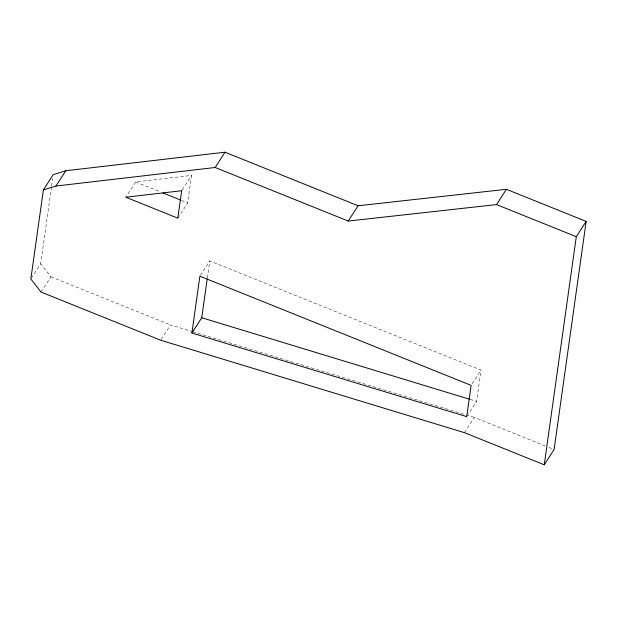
<?xml version="1.0" encoding="UTF-8"?>
<svg xmlns="http://www.w3.org/2000/svg" width="617" height="617" viewBox="0 0 617 617"><rect width="100%" height="100%" fill="white"/><g stroke="black" fill="none" stroke-linecap="round" stroke-linejoin="round"><path stroke-width="0.46" stroke-dasharray="3.08 2.31" d="M31.367 278.19L40.699 263.714L51.481 186.959M51.62 186.018L52.684 178.436M177.819 218.171L187.668 202.885L191.517 175.436L135.655 181.946L125.814 197.224M207.343 277.958L209.741 260.906L480.975 370.084L476.579 401.366L468.28 414.238M41.054 292.065L50.902 276.786L40.699 263.714M182.192 189.92L191.517 175.436M200.409 275.39L209.741 260.906M161.191 339.412L170.523 324.935L191.694 331.383M472.159 383.759L480.975 370.084M464.47 432.679L474.319 417.401L545.227 445.944M470.123 399.4L476.579 401.366M192.612 331.661L474.319 417.401M135.655 181.946L160.335 191.879M181.498 200.402L187.668 202.885M548.768 447.371L554.089 449.515M50.902 276.786L170.523 324.935"/><path stroke-width="0.93" d="M43.367 189.928L30.85 279L41.054 292.065L160.667 340.214L464.47 432.679L544.24 464.794L554.089 449.515L586.15 221.403L506.387 189.296L358.076 205.769L225.02 152.206L65.803 170.747L53.216 174.642L43.367 189.928L55.954 186.033L215.171 167.492L348.227 221.048L496.538 204.582L576.301 236.697L544.24 464.794M191.91 333.026L199.893 276.192L471.126 385.37L466.73 416.652L191.91 333.026L201.759 317.747L207.212 278.907M55.954 186.033L65.803 170.747M215.171 167.492L225.02 152.206M348.227 221.048L358.076 205.769M496.538 204.582L506.387 189.296M576.301 236.697L586.15 221.403M201.759 317.747L469.198 399.122M162.981 192.944L180.611 200.047M181.676 190.722L177.819 218.171L125.814 197.224L181.676 190.722"/></g></svg>
